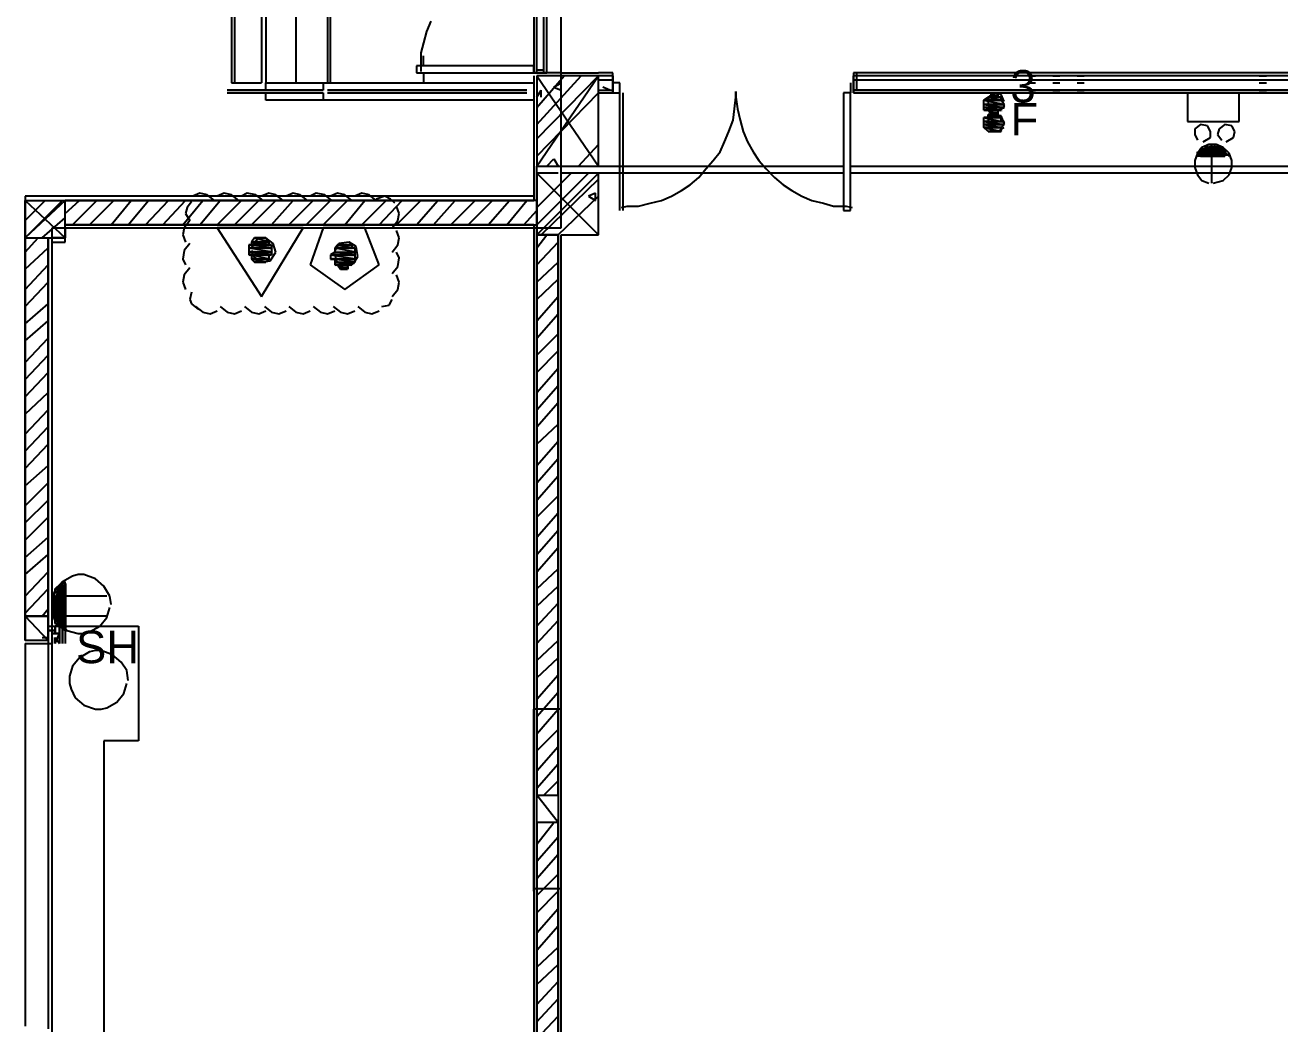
# Model space of a CAD drawing. Header units: millimetres. Extents: x 5 to 415, y 48 to 251.
# Drawn here: x 19.47 to 34.92, y 91.77 to 104.06 of the extents above; entities that cross this region are included whole.
import ezdxf

# ---------------------------------------------------------------- set-up
doc = ezdxf.new("R2010")
doc.units = ezdxf.units.MM
for name, color, linetype in [('H', 7, 'Continuous'), ('P', 7, 'Continuous'), ('T', 7, 'Continuous')]:
    doc.layers.add(name, color=color, linetype=linetype)

msp = doc.modelspace()

# ---------------------------------------------------------------- hatches: boundary and pattern name
at = {"layer": 'H', "linetype": 'Continuous'}
for points in [[(31.291, 103.135), (31.327, 103.17), (31.503, 103.17), (31.503, 103.135), (31.291, 103.135)], [(31.362, 103.17), (31.362, 103.205), (31.45, 103.205), (31.45, 103.17), (31.362, 103.17)], [(31.291, 103.082), (31.291, 103.135), (31.503, 103.135), (31.538, 103.082), (31.291, 103.082)], [(31.291, 103.046), (31.291, 103.082), (31.538, 103.082), (31.538, 103.046), (31.291, 103.046)], [(31.291, 102.993), (31.291, 103.046), (31.503, 103.046), (31.503, 102.993), (31.291, 102.993)], [(31.291, 102.87), (31.291, 102.923), (31.503, 102.923), (31.503, 102.87), (31.291, 102.87)], [(31.291, 102.835), (31.291, 102.87), (31.538, 102.87), (31.538, 102.835), (31.291, 102.835)], [(31.362, 102.958), (31.327, 102.993), (31.45, 102.993), (31.45, 102.958), (31.362, 102.958)], [(31.327, 102.923), (31.327, 102.958), (31.45, 102.958), (31.503, 102.923), (31.327, 102.923)], [(31.291, 102.782), (31.291, 102.835), (31.538, 102.835), (31.503, 102.782), (31.291, 102.782)], [(31.327, 102.747), (31.291, 102.782), (31.503, 102.782), (31.503, 102.747), (31.327, 102.747)], [(33.99, 102.447), (33.99, 102.535), (34.043, 102.57), (34.043, 102.447), (33.99, 102.447)], [(34.043, 102.447), (34.043, 102.57), (34.078, 102.57), (34.078, 102.447), (34.043, 102.447)], [(34.078, 102.447), (34.078, 102.57), (34.114, 102.57), (34.114, 102.447), (34.078, 102.447)], [(34.114, 102.447), (34.114, 102.57), (34.167, 102.57), (34.167, 102.447), (34.114, 102.447)], [(34.167, 102.447), (34.167, 102.57), (34.202, 102.535), (34.202, 102.447), (34.167, 102.447)], [(33.902, 102.447), (33.902, 102.482), (33.955, 102.535), (33.902, 102.447)], [(33.902, 102.447), (33.955, 102.535), (33.955, 102.447), (33.902, 102.447)], [(33.955, 102.447), (33.955, 102.535), (33.99, 102.535), (33.99, 102.447), (33.955, 102.447)], [(34.202, 102.447), (34.202, 102.535), (34.255, 102.535), (34.255, 102.447), (34.202, 102.447)], [(34.255, 102.447), (34.255, 102.482), (34.29, 102.447), (34.255, 102.447)], [(22.225, 101.3), (22.225, 101.353), (22.525, 101.353), (22.525, 101.3), (22.225, 101.3)], [(22.26, 101.388), (22.313, 101.424), (22.437, 101.424), (22.472, 101.388), (22.26, 101.388)], [(22.26, 101.353), (22.26, 101.388), (22.472, 101.388), (22.472, 101.353), (22.26, 101.353)], [(23.283, 101.3), (23.319, 101.353), (23.495, 101.353), (23.495, 101.3), (23.283, 101.3)], [(22.225, 101.265), (22.225, 101.3), (22.525, 101.3), (22.525, 101.265), (22.225, 101.265)], [(22.225, 101.212), (22.225, 101.265), (22.525, 101.265), (22.525, 101.212), (22.225, 101.212)], [(22.26, 101.177), (22.26, 101.212), (22.472, 101.212), (22.472, 101.177), (22.26, 101.177)], [(22.313, 101.141), (22.26, 101.177), (22.472, 101.177), (22.437, 101.141), (22.313, 101.141)], [(23.248, 101.212), (23.283, 101.265), (23.53, 101.265), (23.53, 101.212), (23.248, 101.212)], [(23.248, 101.177), (23.248, 101.212), (23.53, 101.212), (23.53, 101.177), (23.248, 101.177)], [(23.283, 101.265), (23.283, 101.3), (23.53, 101.3), (23.53, 101.265), (23.283, 101.265)], [(23.283, 101.141), (23.283, 101.177), (23.53, 101.177), (23.53, 101.141), (23.283, 101.141)], [(23.283, 101.088), (23.283, 101.141), (23.53, 101.141), (23.495, 101.088), (23.283, 101.088)], [(23.372, 101.053), (23.319, 101.088), (23.46, 101.088), (23.46, 101.053), (23.372, 101.053)], [(19.861, 97.12), (19.897, 97.155), (19.985, 97.155), (19.985, 97.12), (19.861, 97.12)], [(19.897, 97.155), (19.985, 97.19), (19.985, 97.155), (19.897, 97.155)], [(19.808, 96.979), (19.861, 97.067), (19.985, 97.067), (19.985, 96.979), (19.808, 96.979)], [(19.861, 97.067), (19.861, 97.12), (19.985, 97.12), (19.985, 97.067), (19.861, 97.067)], [(19.808, 96.943), (19.808, 96.979), (19.985, 96.979), (19.985, 96.943), (19.808, 96.943)], [(19.808, 96.855), (19.808, 96.943), (19.985, 96.943), (19.985, 96.855), (19.808, 96.855)], [(19.808, 96.82), (19.808, 96.855), (19.985, 96.855), (19.985, 96.82), (19.808, 96.82)], [(19.861, 96.732), (19.808, 96.82), (19.985, 96.82), (19.985, 96.732), (19.861, 96.732)], [(19.861, 96.696), (19.861, 96.732), (19.985, 96.732), (19.985, 96.696), (19.861, 96.696)], [(19.985, 96.608), (19.897, 96.643), (19.861, 96.696), (19.985, 96.643), (19.985, 96.608)], [(19.985, 96.643), (19.861, 96.696), (19.985, 96.696), (19.985, 96.643)]]:
    msp.add_hatch(color=256, dxfattribs=at).paths.add_polyline_path(points)

# ---------------------------------------------------------------- linework, layer by layer
at = {"layer": 'P'}
for points in [[(26.07, 101.565), (26.07, 110.578)], [(22.013, 106.468), (22.013, 103.346)], [(22.049, 106.468), (22.049, 103.346)], [(22.384, 106.468), (22.384, 103.346)], [(22.437, 106.468), (22.437, 103.346)], [(22.807, 106.468), (22.807, 103.346)], [(22.807, 106.468), (22.807, 103.346)], [(23.195, 106.468), (23.195, 103.346)], [(23.23, 103.346), (23.23, 106.468)], [(25.859, 103.47), (25.859, 106.345)], [(25.894, 103.47), (25.894, 106.345)], [(25.735, 104.316), (25.735, 103.47)], [(25.77, 103.47), (25.77, 104.316)], [(24.465, 104.105), (24.412, 103.981)], [(24.412, 103.981), (24.377, 103.84)], [(24.377, 103.84), (24.342, 103.717)], [(24.342, 103.717), (24.342, 103.558)], [(24.377, 103.558), (24.377, 103.681)], [(25.735, 103.558), (24.289, 103.558)], [(24.289, 103.558), (24.289, 103.47)], [(24.289, 103.47), (25.735, 103.47)], [(24.342, 103.558), (24.342, 103.487)], [(24.377, 103.47), (24.377, 103.346)], [(25.735, 103.47), (25.735, 103.558)], [(26.07, 103.47), (25.735, 103.47)], [(25.894, 103.47), (25.735, 103.47)], [(25.735, 103.47), (25.894, 103.47)], [(25.735, 103.47), (25.823, 103.47)], [(25.823, 103.47), (25.735, 103.47)], [(25.859, 103.505), (25.77, 103.505)], [(26.07, 103.47), (26.529, 103.47)], [(26.705, 103.47), (26.529, 103.47)], [(26.705, 103.223), (26.705, 103.47)], [(38.523, 103.47), (29.669, 103.47)], [(29.669, 103.47), (29.669, 103.223)], [(29.704, 103.47), (29.704, 103.382)], [(22.013, 103.346), (22.384, 103.346)], [(22.437, 103.258), (22.437, 103.346)], [(22.437, 103.346), (25.735, 103.346)], [(23.142, 103.346), (23.142, 103.258)], [(25.735, 103.434), (25.735, 101.9)], [(25.77, 103.434), (26.529, 102.323)], [(25.77, 102.323), (26.529, 103.434)], [(25.77, 103.046), (26.106, 103.434)], [(25.77, 102.835), (26.317, 103.434)], [(25.77, 102.658), (26.529, 103.434)], [(26.529, 103.434), (25.77, 103.434)], [(25.77, 103.434), (25.77, 102.323)], [(25.982, 103.293), (26.07, 103.346)], [(26.07, 103.258), (26.07, 103.346)], [(26.529, 102.323), (26.529, 103.434)], [(26.705, 103.434), (26.529, 103.434)], [(26.705, 103.382), (26.529, 103.382)], [(26.705, 103.434), (26.705, 103.223)], [(26.705, 103.223), (26.705, 103.434)], [(26.705, 103.434), (26.705, 103.223)], [(26.705, 103.434), (26.705, 103.223)], [(26.705, 103.434), (26.705, 103.223)], [(26.793, 103.346), (26.705, 103.346)], [(26.705, 103.346), (26.705, 103.223)], [(26.793, 103.223), (26.793, 103.346)], [(29.633, 103.346), (29.633, 103.223)], [(38.523, 103.434), (29.669, 103.434)], [(29.669, 103.434), (29.669, 103.223)], [(29.669, 103.223), (29.669, 103.434)], [(29.669, 103.434), (29.669, 103.223)], [(29.669, 103.223), (29.669, 103.434)], [(29.669, 103.223), (29.669, 103.434)], [(38.523, 103.382), (29.669, 103.382)], [(29.669, 103.223), (29.669, 103.346)], [(29.704, 103.382), (29.704, 103.258)], [(31.821, 103.434), (31.909, 103.434)], [(31.821, 103.346), (31.909, 103.346)], [(32.12, 103.434), (32.209, 103.434)], [(32.12, 103.346), (32.209, 103.346)], [(32.42, 103.434), (32.508, 103.434)], [(32.42, 103.346), (32.508, 103.346)], [(34.66, 103.434), (34.749, 103.434)], [(34.66, 103.346), (34.749, 103.346)], [(23.142, 103.258), (21.96, 103.258)], [(23.142, 103.258), (21.96, 103.258)], [(21.96, 103.223), (23.142, 103.223)], [(23.142, 103.223), (21.96, 103.223)], [(22.437, 103.135), (22.437, 103.223)], [(23.142, 103.223), (23.142, 103.135)], [(23.407, 103.258), (23.195, 103.258)], [(25.647, 103.258), (23.195, 103.258)], [(23.195, 103.223), (23.407, 103.223)], [(25.647, 103.223), (23.195, 103.223)], [(25.647, 103.258), (23.407, 103.258)], [(23.407, 103.223), (25.647, 103.223)], [(25.77, 103.17), (25.823, 103.258)], [(25.77, 102.447), (26.529, 103.223)], [(25.823, 103.17), (25.823, 103.258)], [(25.982, 103.293), (26.07, 103.258)], [(26.529, 103.258), (26.705, 103.258)], [(26.529, 103.223), (26.705, 103.223)], [(26.529, 103.223), (26.705, 103.223)], [(26.67, 103.258), (26.582, 103.293)], [(26.705, 103.223), (26.793, 103.223)], [(26.793, 101.776), (26.793, 103.223)], [(26.829, 103.223), (26.829, 101.776)], [(28.205, 103.029), (28.222, 103.17)], [(28.222, 103.17), (28.222, 103.24)], [(28.222, 103.24), (28.222, 103.17)], [(28.222, 103.17), (28.24, 103.029)], [(29.633, 103.223), (29.545, 103.223)], [(29.545, 103.223), (29.545, 101.776)], [(29.545, 103.223), (29.545, 101.776)], [(29.633, 103.223), (29.545, 103.223)], [(29.633, 101.776), (29.633, 103.223)], [(29.633, 101.776), (29.633, 103.223)], [(37.289, 103.258), (29.669, 103.258)], [(29.669, 103.223), (37.253, 103.223)], [(37.253, 103.223), (29.669, 103.223)], [(31.274, 103.135), (31.327, 103.17)], [(31.397, 103.223), (31.327, 103.17)], [(31.327, 103.17), (31.327, 103.082)], [(31.362, 103.17), (31.327, 103.17)], [(31.327, 103.17), (31.45, 103.17)], [(31.485, 103.17), (31.327, 103.17)], [(31.327, 103.17), (31.485, 103.17)], [(31.485, 103.17), (31.327, 103.17)], [(31.327, 103.17), (31.45, 103.17)], [(31.485, 103.17), (31.327, 103.17)], [(31.327, 103.17), (31.485, 103.135)], [(31.327, 103.17), (31.485, 103.135)], [(31.397, 103.223), (31.362, 103.223)], [(31.362, 103.223), (31.397, 103.223)], [(31.45, 103.223), (31.362, 103.223)], [(31.362, 103.223), (31.45, 103.17)], [(31.362, 103.223), (31.45, 103.17)], [(31.362, 103.17), (31.362, 103.223)], [(31.45, 103.17), (31.362, 103.17)], [(31.45, 103.17), (31.362, 103.17)], [(31.362, 103.17), (31.45, 103.17)], [(31.45, 103.17), (31.362, 103.17)], [(31.485, 103.205), (31.397, 103.223)], [(31.45, 103.223), (31.45, 103.223)], [(31.45, 103.223), (31.45, 103.223)], [(31.45, 103.17), (31.45, 103.223)], [(31.45, 103.17), (31.45, 103.17)], [(31.45, 103.17), (31.485, 103.17)], [(31.521, 103.117), (31.485, 103.205)], [(31.485, 103.135), (31.485, 103.17)], [(31.821, 103.258), (31.909, 103.258)], [(32.12, 103.258), (32.209, 103.258)], [(32.42, 103.258), (32.508, 103.258)], [(34.413, 103.223), (33.778, 103.223)], [(33.778, 103.223), (33.778, 102.87)], [(34.413, 102.87), (34.413, 103.223)], [(34.66, 103.258), (34.749, 103.258)], [(25.735, 103.135), (22.437, 103.135)], [(28.187, 102.888), (28.205, 103.029)], [(28.24, 103.029), (28.275, 102.888)], [(31.485, 103.135), (31.274, 103.135)], [(31.485, 103.135), (31.274, 103.135)], [(31.274, 103.135), (31.485, 103.135)], [(31.274, 103.135), (31.485, 103.135)], [(31.485, 103.135), (31.274, 103.135)], [(31.485, 103.135), (31.274, 103.135)], [(31.274, 103.135), (31.521, 103.082)], [(31.274, 103.135), (31.521, 103.082)], [(31.274, 103.082), (31.274, 103.135)], [(31.521, 103.082), (31.274, 103.082)], [(31.521, 103.082), (31.274, 103.082)], [(31.274, 103.082), (31.521, 103.082)], [(31.274, 103.082), (31.521, 103.082)], [(31.521, 103.082), (31.274, 103.082)], [(31.521, 103.082), (31.274, 103.082)], [(31.274, 103.082), (31.521, 103.046)], [(31.274, 103.082), (31.521, 103.046)], [(31.274, 103.046), (31.274, 103.082)], [(31.521, 103.046), (31.274, 103.046)], [(31.485, 103.046), (31.274, 103.046)], [(31.274, 103.046), (31.485, 103.046)], [(31.485, 103.046), (31.274, 103.046)], [(31.274, 103.046), (31.521, 103.046)], [(31.485, 103.046), (31.274, 103.046)], [(31.274, 103.046), (31.485, 103.011)], [(31.274, 103.046), (31.485, 103.011)], [(31.274, 103.011), (31.274, 103.046)], [(31.485, 103.011), (31.274, 103.011)], [(31.485, 103.011), (31.274, 103.011)], [(31.274, 103.011), (31.327, 103.011)], [(31.274, 103.011), (31.485, 103.011)], [(31.485, 103.011), (31.274, 103.011)], [(31.327, 103.082), (31.362, 103.029)], [(31.327, 103.011), (31.485, 103.011)], [(31.45, 103.011), (31.327, 103.011)], [(31.327, 103.011), (31.45, 103.011)], [(31.45, 103.011), (31.327, 103.011)], [(31.327, 103.011), (31.485, 103.011)], [(31.45, 103.011), (31.327, 103.011)], [(31.327, 103.011), (31.45, 102.958)], [(31.327, 103.011), (31.45, 102.958)], [(31.362, 102.958), (31.327, 103.011)], [(31.362, 103.029), (31.45, 103.011)], [(31.45, 103.011), (31.521, 103.046)], [(31.485, 103.011), (31.45, 103.011)], [(31.45, 102.958), (31.45, 103.011)], [(31.485, 103.135), (31.485, 103.135)], [(31.485, 103.135), (31.485, 103.135)], [(31.521, 103.082), (31.485, 103.135)], [(31.521, 103.046), (31.485, 103.046)], [(31.485, 103.011), (31.485, 103.046)], [(31.485, 103.011), (31.485, 103.011)], [(31.521, 103.082), (31.521, 103.082)], [(31.521, 103.082), (31.521, 103.082)], [(31.521, 103.046), (31.521, 103.082)], [(28.134, 102.747), (28.187, 102.888)], [(28.275, 102.888), (28.31, 102.747)], [(31.327, 102.923), (31.274, 102.923)], [(31.274, 102.923), (31.485, 102.923)], [(31.485, 102.923), (31.274, 102.923)], [(31.274, 102.923), (31.485, 102.87)], [(31.274, 102.923), (31.485, 102.87)], [(31.274, 102.87), (31.274, 102.923)], [(31.485, 102.87), (31.274, 102.87)], [(31.521, 102.87), (31.274, 102.87)], [(31.274, 102.87), (31.521, 102.87)], [(31.521, 102.87), (31.274, 102.87)], [(31.274, 102.87), (31.485, 102.87)], [(31.521, 102.87), (31.274, 102.87)], [(31.274, 102.87), (31.521, 102.835)], [(31.274, 102.87), (31.521, 102.835)], [(31.274, 102.835), (31.274, 102.87)], [(31.397, 102.958), (31.327, 102.923)], [(31.45, 102.958), (31.327, 102.958)], [(31.327, 102.958), (31.362, 102.958)], [(31.45, 102.958), (31.327, 102.958)], [(31.327, 102.958), (31.485, 102.923)], [(31.327, 102.958), (31.485, 102.923)], [(31.327, 102.923), (31.327, 102.958)], [(31.327, 102.923), (31.327, 102.835)], [(31.485, 102.923), (31.327, 102.923)], [(31.485, 102.923), (31.327, 102.923)], [(31.327, 102.923), (31.485, 102.923)], [(31.485, 102.923), (31.327, 102.923)], [(31.45, 102.958), (31.362, 102.958)], [(31.45, 102.958), (31.362, 102.958)], [(31.362, 102.958), (31.45, 102.958)], [(31.362, 102.958), (31.45, 102.958)], [(31.45, 102.958), (31.362, 102.958)], [(31.397, 102.958), (31.362, 102.958)], [(31.362, 102.958), (31.397, 102.958)], [(31.397, 102.958), (31.362, 102.958)], [(31.362, 102.958), (31.397, 102.958)], [(31.45, 102.958), (31.362, 102.958)], [(31.362, 102.958), (31.45, 102.958)], [(31.362, 102.958), (31.45, 102.958)], [(31.45, 102.958), (31.362, 102.958)], [(31.45, 102.958), (31.362, 102.958)], [(31.362, 102.958), (31.45, 102.958)], [(31.362, 102.958), (31.45, 102.958)], [(31.397, 102.958), (31.45, 102.958)], [(31.45, 102.958), (31.397, 102.958)], [(31.485, 102.941), (31.397, 102.958)], [(31.45, 102.958), (31.45, 102.958)], [(31.45, 102.958), (31.45, 102.958)], [(31.45, 102.958), (31.45, 102.958)], [(31.45, 102.958), (31.45, 102.958)], [(31.45, 102.958), (31.45, 102.958)], [(31.45, 102.958), (31.45, 102.958)], [(31.45, 102.958), (31.45, 102.958)], [(31.485, 102.923), (31.45, 102.958)], [(31.521, 102.852), (31.485, 102.941)], [(31.485, 102.923), (31.485, 102.923)], [(31.485, 102.87), (31.485, 102.923)], [(31.485, 102.87), (31.521, 102.87)], [(31.521, 102.835), (31.521, 102.87)], [(33.778, 102.87), (34.413, 102.87)], [(28.081, 102.623), (28.134, 102.747)], [(28.31, 102.747), (28.363, 102.623)], [(31.521, 102.835), (31.274, 102.835)], [(31.521, 102.835), (31.274, 102.835)], [(31.274, 102.835), (31.521, 102.835)], [(31.274, 102.835), (31.521, 102.835)], [(31.521, 102.835), (31.274, 102.835)], [(31.521, 102.835), (31.274, 102.835)], [(31.274, 102.835), (31.485, 102.799)], [(31.274, 102.835), (31.485, 102.799)], [(31.274, 102.799), (31.274, 102.835)], [(31.485, 102.799), (31.274, 102.799)], [(31.485, 102.799), (31.274, 102.799)], [(31.274, 102.799), (31.485, 102.799)], [(31.274, 102.799), (31.485, 102.799)], [(31.485, 102.799), (31.274, 102.799)], [(31.485, 102.799), (31.274, 102.799)], [(31.274, 102.799), (31.485, 102.747)], [(31.274, 102.799), (31.485, 102.747)], [(31.327, 102.747), (31.274, 102.799)], [(31.327, 102.835), (31.362, 102.764)], [(31.485, 102.747), (31.327, 102.747)], [(31.45, 102.747), (31.327, 102.747)], [(31.327, 102.747), (31.45, 102.747)], [(31.45, 102.747), (31.327, 102.747)], [(31.327, 102.747), (31.485, 102.747)], [(31.45, 102.747), (31.327, 102.747)], [(31.327, 102.747), (31.45, 102.747)], [(31.327, 102.747), (31.45, 102.747)], [(31.362, 102.747), (31.327, 102.747)], [(31.362, 102.764), (31.45, 102.747)], [(31.45, 102.747), (31.362, 102.747)], [(31.45, 102.747), (31.362, 102.747)], [(31.362, 102.747), (31.45, 102.747)], [(31.362, 102.747), (31.45, 102.747)], [(31.45, 102.747), (31.362, 102.747)], [(31.397, 102.747), (31.362, 102.747)], [(31.362, 102.747), (31.397, 102.747)], [(31.397, 102.747), (31.45, 102.747)], [(31.45, 102.747), (31.397, 102.747)], [(31.45, 102.747), (31.521, 102.799)], [(31.485, 102.747), (31.45, 102.747)], [(31.45, 102.747), (31.45, 102.747)], [(31.45, 102.747), (31.45, 102.747)], [(31.45, 102.747), (31.45, 102.747)], [(31.485, 102.799), (31.521, 102.835)], [(31.485, 102.799), (31.485, 102.799)], [(31.485, 102.799), (31.485, 102.799)], [(31.485, 102.747), (31.485, 102.799)], [(31.521, 102.835), (31.521, 102.835)], [(31.521, 102.835), (31.521, 102.835)], [(33.937, 102.835), (33.867, 102.782)], [(33.867, 102.782), (33.867, 102.711)], [(33.867, 102.711), (33.902, 102.641)], [(34.025, 102.817), (33.937, 102.835)], [(34.061, 102.747), (34.025, 102.817)], [(34.061, 102.676), (34.061, 102.747)], [(34.167, 102.782), (34.149, 102.711)], [(34.149, 102.711), (34.202, 102.641)], [(34.237, 102.835), (34.167, 102.782)], [(34.325, 102.817), (34.237, 102.835)], [(34.361, 102.747), (34.325, 102.817)], [(34.343, 102.676), (34.361, 102.747)], [(26.282, 102.323), (26.529, 102.588)], [(28.028, 102.5), (28.081, 102.623)], [(28.363, 102.623), (28.434, 102.5)], [(33.955, 102.553), (33.902, 102.482)], [(33.955, 102.553), (33.902, 102.482)], [(34.043, 102.588), (33.955, 102.553)], [(34.043, 102.588), (33.955, 102.553)], [(33.973, 102.623), (34.061, 102.676)], [(34.025, 102.588), (33.99, 102.447)], [(34.025, 102.588), (33.99, 102.447)], [(33.99, 102.535), (34.025, 102.588)], [(34.078, 102.588), (34.025, 102.447)], [(34.078, 102.588), (34.025, 102.447)], [(34.025, 102.447), (34.025, 102.588)], [(34.025, 102.588), (34.078, 102.588)], [(34.025, 102.447), (34.025, 102.588)], [(34.131, 102.588), (34.043, 102.588)], [(34.131, 102.588), (34.043, 102.588)], [(34.078, 102.112), (34.078, 102.588)], [(34.114, 102.588), (34.078, 102.447)], [(34.114, 102.588), (34.078, 102.447)], [(34.078, 102.447), (34.078, 102.588)], [(34.078, 102.588), (34.114, 102.588)], [(34.078, 102.447), (34.078, 102.588)], [(34.149, 102.588), (34.114, 102.447)], [(34.149, 102.588), (34.114, 102.447)], [(34.114, 102.447), (34.114, 102.588)], [(34.114, 102.588), (34.149, 102.588)], [(34.114, 102.447), (34.114, 102.588)], [(34.219, 102.553), (34.131, 102.588)], [(34.219, 102.553), (34.131, 102.588)], [(34.149, 102.447), (34.149, 102.588)], [(34.149, 102.588), (34.202, 102.535)], [(34.149, 102.447), (34.149, 102.588)], [(34.29, 102.482), (34.219, 102.553)], [(34.29, 102.482), (34.219, 102.553)], [(34.255, 102.623), (34.343, 102.676)], [(25.894, 102.323), (25.982, 102.411)], [(25.982, 102.411), (26.035, 102.323)], [(27.852, 102.288), (27.94, 102.394)], [(27.94, 102.394), (28.028, 102.5)], [(28.434, 102.5), (28.504, 102.394)], [(28.504, 102.394), (28.593, 102.288)], [(33.902, 102.482), (33.867, 102.394)], [(33.902, 102.482), (33.867, 102.394)], [(33.867, 102.394), (33.867, 102.306)], [(33.867, 102.394), (33.867, 102.306)], [(33.902, 102.447), (33.937, 102.535)], [(33.937, 102.535), (33.902, 102.447)], [(33.902, 102.447), (33.937, 102.535)], [(33.902, 102.447), (33.902, 102.5)], [(33.902, 102.5), (33.902, 102.447)], [(33.937, 102.447), (33.902, 102.447)], [(33.99, 102.535), (33.937, 102.447)], [(33.99, 102.535), (33.937, 102.447)], [(33.937, 102.447), (33.937, 102.535)], [(33.937, 102.535), (33.99, 102.535)], [(33.937, 102.535), (33.937, 102.447)], [(33.937, 102.447), (33.99, 102.447)], [(33.99, 102.447), (33.99, 102.535)], [(33.99, 102.447), (33.99, 102.535)], [(33.99, 102.447), (34.025, 102.447)], [(34.025, 102.447), (34.078, 102.447)], [(34.078, 102.447), (34.114, 102.447)], [(34.114, 102.447), (34.149, 102.447)], [(34.202, 102.535), (34.149, 102.447)], [(34.202, 102.535), (34.149, 102.447)], [(34.149, 102.447), (34.202, 102.447)], [(34.237, 102.535), (34.202, 102.447)], [(34.237, 102.535), (34.202, 102.447)], [(34.202, 102.447), (34.202, 102.535)], [(34.202, 102.535), (34.237, 102.535)], [(34.202, 102.447), (34.202, 102.535)], [(34.202, 102.447), (34.237, 102.447)], [(34.237, 102.447), (34.237, 102.535)], [(34.237, 102.535), (34.237, 102.447)], [(34.237, 102.447), (34.237, 102.535)], [(34.29, 102.447), (34.237, 102.5)], [(34.237, 102.5), (34.29, 102.447)], [(34.237, 102.5), (34.237, 102.447)], [(34.237, 102.447), (34.237, 102.5)], [(34.325, 102.394), (34.29, 102.482)], [(34.325, 102.394), (34.29, 102.482)], [(34.325, 102.306), (34.325, 102.394)], [(34.325, 102.306), (34.325, 102.394)], [(25.77, 101.9), (25.77, 102.323)], [(25.77, 102.323), (26.529, 102.323)], [(25.77, 102.235), (26.529, 101.477)], [(26.529, 102.235), (25.77, 101.477)], [(25.77, 101.812), (26.194, 102.235)], [(25.77, 101.6), (26.405, 102.235)], [(26.035, 102.235), (25.77, 102.235)], [(25.77, 102.235), (25.77, 101.477)], [(26.529, 102.235), (26.07, 102.235)], [(26.529, 102.323), (29.545, 102.323)], [(26.529, 101.477), (26.529, 102.235)], [(29.545, 102.235), (26.529, 102.235)], [(27.764, 102.182), (27.852, 102.288)], [(28.593, 102.288), (28.698, 102.182)], [(29.633, 102.323), (38.523, 102.323)], [(38.523, 102.235), (29.633, 102.235)], [(33.867, 102.306), (33.902, 102.217)], [(33.867, 102.306), (33.902, 102.217)], [(34.29, 102.217), (34.325, 102.306)], [(34.29, 102.217), (34.325, 102.306)], [(25.823, 101.477), (26.529, 102.164)], [(27.552, 102.023), (27.658, 102.094)], [(27.658, 102.094), (27.764, 102.182)], [(28.698, 102.182), (28.804, 102.094)], [(28.804, 102.094), (28.91, 102.023)], [(33.902, 102.217), (33.955, 102.147)], [(33.902, 102.217), (33.955, 102.147)], [(33.955, 102.147), (34.043, 102.112)], [(33.955, 102.147), (34.043, 102.112)], [(34.096, 102.112), (34.219, 102.147)], [(34.096, 102.112), (34.219, 102.147)], [(34.219, 102.147), (34.29, 102.217)], [(34.219, 102.147), (34.29, 102.217)], [(19.473, 101.953), (19.473, 96.485)], [(25.735, 101.953), (19.473, 101.953)], [(21.625, 101.988), (21.537, 101.953)], [(21.713, 101.97), (21.625, 101.988)], [(21.802, 101.9), (21.713, 101.97)], [(21.925, 101.988), (21.837, 101.953)], [(22.013, 101.97), (21.925, 101.988)], [(22.102, 101.9), (22.013, 101.97)], [(22.207, 101.988), (22.137, 101.953)], [(22.313, 101.97), (22.207, 101.988)], [(22.401, 101.9), (22.313, 101.97)], [(22.472, 101.988), (22.384, 101.953)], [(22.56, 101.97), (22.472, 101.988)], [(22.648, 101.9), (22.56, 101.97)], [(22.772, 101.988), (22.684, 101.953)], [(22.86, 101.97), (22.772, 101.988)], [(22.948, 101.9), (22.86, 101.97)], [(23.054, 101.988), (22.983, 101.953)], [(23.16, 101.97), (23.054, 101.988)], [(23.248, 101.9), (23.16, 101.97)], [(23.319, 101.988), (23.23, 101.953)], [(23.407, 101.97), (23.319, 101.988)], [(23.495, 101.9), (23.407, 101.97)], [(23.618, 101.988), (23.53, 101.953)], [(23.707, 101.97), (23.618, 101.988)], [(23.795, 101.9), (23.707, 101.97)], [(23.901, 101.953), (23.795, 101.918)], [(23.971, 101.918), (23.901, 101.953)], [(26.035, 101.477), (26.529, 101.953)], [(26.494, 101.988), (26.405, 101.953)], [(26.405, 101.953), (26.494, 101.9)], [(26.494, 101.9), (26.494, 101.988)], [(27.305, 101.9), (27.428, 101.953)], [(27.428, 101.953), (27.552, 102.023)], [(28.91, 102.023), (29.034, 101.953)], [(29.034, 101.953), (29.157, 101.9)], [(19.473, 101.653), (19.72, 101.9)], [(19.473, 101.441), (19.932, 101.9)], [(19.473, 101.9), (19.967, 101.9)], [(19.473, 101.441), (19.473, 101.9)], [(19.967, 101.9), (19.473, 101.441)], [(19.473, 101.9), (19.967, 101.441)], [(19.967, 101.9), (25.735, 101.9)], [(19.967, 101.741), (20.144, 101.9)], [(25.77, 101.9), (19.967, 101.9)], [(19.967, 101.565), (19.967, 101.9)], [(20.055, 101.6), (20.355, 101.9)], [(20.267, 101.6), (20.567, 101.9)], [(20.532, 101.6), (20.779, 101.9)], [(20.743, 101.6), (20.99, 101.9)], [(20.955, 101.6), (21.237, 101.9)], [(21.167, 101.6), (21.449, 101.9)], [(21.414, 101.6), (21.661, 101.9)], [(21.467, 101.812), (21.449, 101.741)], [(21.519, 101.882), (21.467, 101.812)], [(21.625, 101.6), (21.872, 101.9)], [(21.837, 101.6), (22.137, 101.9)], [(22.049, 101.6), (22.348, 101.9)], [(22.26, 101.6), (22.56, 101.9)], [(22.507, 101.6), (22.772, 101.9)], [(22.719, 101.6), (23.019, 101.9)], [(22.931, 101.6), (23.23, 101.9)], [(23.142, 101.6), (23.442, 101.9)], [(23.407, 101.6), (23.654, 101.9)], [(23.618, 101.6), (23.918, 101.9)], [(23.83, 101.6), (24.112, 101.9)], [(24.024, 101.865), (23.971, 101.918)], [(24.042, 101.6), (24.342, 101.9)], [(24.077, 101.741), (24.042, 101.829)], [(24.289, 101.6), (24.553, 101.9)], [(24.5, 101.6), (24.765, 101.9)], [(24.712, 101.6), (25.012, 101.9)], [(24.924, 101.6), (25.224, 101.9)], [(25.171, 101.6), (25.435, 101.9)], [(25.4, 101.6), (25.647, 101.9)], [(25.612, 101.6), (25.77, 101.776)], [(25.77, 101.6), (25.77, 101.9)], [(26.811, 101.812), (26.882, 101.829)], [(26.882, 101.829), (27.023, 101.829)], [(27.023, 101.829), (27.164, 101.865)], [(27.164, 101.865), (27.305, 101.9)], [(29.157, 101.9), (29.298, 101.865)], [(29.298, 101.865), (29.422, 101.829)], [(29.422, 101.829), (29.58, 101.829)], [(29.545, 101.776), (29.633, 101.776)], [(29.545, 101.776), (29.633, 101.776)], [(29.58, 101.829), (29.651, 101.812)], [(19.685, 101.441), (19.967, 101.688)], [(21.502, 101.653), (21.431, 101.565)], [(21.449, 101.741), (21.502, 101.653)], [(23.989, 101.565), (24.059, 101.653)], [(24.059, 101.653), (24.077, 101.741)], [(19.808, 62.318), (19.808, 101.565)], [(19.808, 101.565), (26.07, 101.565)], [(25.735, 101.6), (19.967, 101.6)], [(19.967, 101.6), (25.77, 101.6)], [(19.967, 101.565), (25.735, 101.565)], [(19.967, 101.388), (19.967, 101.565)], [(19.967, 101.565), (19.967, 101.441)], [(19.967, 101.441), (19.967, 101.565)], [(21.431, 101.565), (21.414, 101.477)], [(21.414, 101.477), (21.449, 101.388)], [(22.895, 101.565), (21.837, 101.565)], [(21.837, 101.565), (22.384, 100.718)], [(22.384, 100.718), (22.895, 101.565)], [(23.142, 101.565), (22.983, 101.106)], [(23.654, 101.565), (23.142, 101.565)], [(23.83, 101.106), (23.654, 101.565)], [(24.077, 101.441), (24.042, 101.529)], [(25.735, 101.6), (25.735, 87.471)], [(25.77, 87.471), (25.77, 101.6)], [(25.77, 101.477), (26.035, 101.477)], [(25.77, 101.318), (25.894, 101.477)], [(26.035, 101.477), (25.77, 101.477)], [(25.77, 101.477), (25.77, 94.58)], [(26.035, 101.477), (26.035, 87.471)], [(26.035, 94.58), (26.035, 101.477)], [(26.07, 101.477), (26.529, 101.477)], [(26.07, 87.471), (26.07, 101.477)], [(19.473, 96.485), (19.473, 101.441)], [(19.473, 101.265), (19.632, 101.441)], [(19.473, 101.441), (19.473, 96.785)], [(19.473, 101.441), (19.808, 101.441)], [(19.473, 101.053), (19.756, 101.318)], [(19.756, 101.441), (19.756, 96.485)], [(19.756, 96.785), (19.756, 101.441)], [(19.967, 101.441), (19.808, 101.441)], [(19.808, 101.441), (19.967, 101.441)], [(19.808, 96.485), (19.808, 101.388)], [(19.808, 101.388), (19.967, 101.388)], [(21.502, 101.371), (21.431, 101.283)], [(22.507, 101.318), (22.225, 101.353)], [(22.225, 101.353), (22.225, 101.318)], [(22.507, 101.318), (22.225, 101.353)], [(22.225, 101.353), (22.507, 101.353)], [(22.225, 101.353), (22.507, 101.353)], [(22.26, 101.353), (22.225, 101.353)], [(22.507, 101.265), (22.225, 101.318)], [(22.225, 101.318), (22.225, 101.265)], [(22.507, 101.265), (22.225, 101.318)], [(22.225, 101.318), (22.507, 101.318)], [(22.225, 101.318), (22.507, 101.318)], [(22.296, 101.441), (22.26, 101.388)], [(22.331, 101.424), (22.26, 101.318)], [(22.472, 101.353), (22.26, 101.388)], [(22.26, 101.388), (22.26, 101.353)], [(22.472, 101.353), (22.26, 101.388)], [(22.26, 101.388), (22.472, 101.388)], [(22.26, 101.388), (22.472, 101.388)], [(22.472, 101.388), (22.26, 101.388)], [(22.26, 101.388), (22.26, 101.388)], [(22.472, 101.388), (22.26, 101.388)], [(22.26, 101.388), (22.26, 101.388)], [(22.26, 101.388), (22.472, 101.388)], [(22.26, 101.388), (22.472, 101.388)], [(22.507, 101.353), (22.26, 101.353)], [(22.507, 101.353), (22.26, 101.353)], [(22.26, 101.353), (22.472, 101.353)], [(22.26, 101.353), (22.472, 101.353)], [(22.472, 101.388), (22.296, 101.441)], [(22.472, 101.388), (22.296, 101.441)], [(22.296, 101.441), (22.437, 101.441)], [(22.296, 101.441), (22.437, 101.441)], [(22.348, 101.441), (22.296, 101.441)], [(22.437, 101.441), (22.331, 101.424)], [(22.437, 101.441), (22.348, 101.441)], [(22.437, 101.441), (22.348, 101.441)], [(22.348, 101.441), (22.384, 101.441)], [(22.348, 101.441), (22.348, 101.441)], [(22.348, 101.441), (22.348, 101.441)], [(22.384, 101.441), (22.348, 101.441)], [(22.348, 101.441), (22.384, 101.441)], [(22.384, 101.441), (22.437, 101.441)], [(22.525, 101.371), (22.437, 101.441)], [(22.437, 101.441), (22.472, 101.388)], [(22.472, 101.388), (22.472, 101.353)], [(22.472, 101.353), (22.507, 101.353)], [(22.507, 101.353), (22.507, 101.318)], [(22.507, 101.318), (22.507, 101.265)], [(22.56, 101.265), (22.525, 101.371)], [(23.336, 101.371), (23.283, 101.283)], [(23.319, 101.353), (23.283, 101.318)], [(23.53, 101.265), (23.283, 101.318)], [(23.283, 101.318), (23.283, 101.265)], [(23.53, 101.265), (23.283, 101.318)], [(23.283, 101.318), (23.53, 101.318)], [(23.283, 101.318), (23.53, 101.318)], [(23.495, 101.318), (23.283, 101.318)], [(23.53, 101.318), (23.283, 101.318)], [(23.283, 101.318), (23.283, 101.318)], [(23.283, 101.318), (23.53, 101.318)], [(23.283, 101.318), (23.495, 101.318)], [(23.495, 101.318), (23.319, 101.353)], [(23.495, 101.318), (23.319, 101.353)], [(23.319, 101.353), (23.495, 101.353)], [(23.319, 101.353), (23.495, 101.353)], [(23.442, 101.353), (23.319, 101.353)], [(23.495, 101.353), (23.319, 101.353)], [(23.319, 101.353), (23.319, 101.353)], [(23.319, 101.353), (23.495, 101.353)], [(23.442, 101.353), (23.319, 101.353)], [(23.319, 101.353), (23.354, 101.353)], [(23.46, 101.388), (23.336, 101.371)], [(23.354, 101.353), (23.442, 101.353)], [(23.442, 101.353), (23.354, 101.353)], [(23.354, 101.353), (23.442, 101.353)], [(23.407, 101.353), (23.354, 101.353)], [(23.354, 101.353), (23.407, 101.353)], [(23.407, 101.353), (23.442, 101.353)], [(23.442, 101.353), (23.407, 101.353)], [(23.495, 101.353), (23.442, 101.353)], [(23.548, 101.335), (23.46, 101.388)], [(23.495, 101.353), (23.495, 101.318)], [(23.53, 101.318), (23.495, 101.318)], [(23.53, 101.318), (23.53, 101.265)], [(23.566, 101.212), (23.548, 101.335)], [(23.989, 101.265), (24.059, 101.353)], [(24.059, 101.353), (24.077, 101.441)], [(25.77, 101.106), (26.035, 101.388)], [(21.431, 101.283), (21.414, 101.177)], [(21.414, 101.177), (21.449, 101.106)], [(22.507, 101.23), (22.225, 101.265)], [(22.225, 101.265), (22.225, 101.23)], [(22.507, 101.23), (22.225, 101.265)], [(22.225, 101.265), (22.507, 101.265)], [(22.225, 101.265), (22.507, 101.265)], [(22.507, 101.265), (22.225, 101.265)], [(22.225, 101.265), (22.225, 101.265)], [(22.507, 101.265), (22.225, 101.265)], [(22.225, 101.265), (22.225, 101.265)], [(22.225, 101.265), (22.507, 101.265)], [(22.225, 101.265), (22.507, 101.265)], [(22.472, 101.23), (22.225, 101.23)], [(22.225, 101.23), (22.26, 101.23)], [(22.472, 101.23), (22.225, 101.23)], [(22.225, 101.23), (22.507, 101.23)], [(22.225, 101.23), (22.507, 101.23)], [(22.26, 101.283), (22.278, 101.212)], [(22.472, 101.177), (22.26, 101.23)], [(22.26, 101.23), (22.26, 101.177)], [(22.472, 101.177), (22.26, 101.23)], [(22.26, 101.23), (22.472, 101.23)], [(22.26, 101.23), (22.472, 101.23)], [(22.437, 101.141), (22.26, 101.177)], [(22.26, 101.177), (22.296, 101.141)], [(22.437, 101.141), (22.26, 101.177)], [(22.26, 101.177), (22.472, 101.177)], [(22.26, 101.177), (22.472, 101.177)], [(22.472, 101.177), (22.26, 101.177)], [(22.26, 101.177), (22.26, 101.177)], [(22.472, 101.177), (22.26, 101.177)], [(22.26, 101.177), (22.26, 101.177)], [(22.26, 101.177), (22.472, 101.177)], [(22.26, 101.177), (22.472, 101.177)], [(22.278, 101.212), (22.384, 101.141)], [(22.384, 101.141), (22.49, 101.159)], [(22.472, 101.177), (22.437, 101.141)], [(22.472, 101.23), (22.472, 101.177)], [(22.507, 101.23), (22.472, 101.23)], [(22.49, 101.159), (22.56, 101.265)], [(22.507, 101.265), (22.507, 101.23)], [(23.283, 101.265), (23.23, 101.23)], [(23.53, 101.177), (23.23, 101.23)], [(23.23, 101.23), (23.23, 101.177)], [(23.53, 101.177), (23.23, 101.23)], [(23.23, 101.23), (23.53, 101.23)], [(23.23, 101.23), (23.53, 101.23)], [(23.53, 101.23), (23.23, 101.23)], [(23.23, 101.23), (23.23, 101.23)], [(23.53, 101.23), (23.23, 101.23)], [(23.23, 101.23), (23.23, 101.23)], [(23.23, 101.23), (23.53, 101.23)], [(23.23, 101.23), (23.53, 101.23)], [(23.23, 101.177), (23.53, 101.177)], [(23.53, 101.177), (23.23, 101.177)], [(23.23, 101.177), (23.53, 101.177)], [(23.283, 101.177), (23.23, 101.177)], [(23.23, 101.177), (23.53, 101.177)], [(23.53, 101.23), (23.283, 101.265)], [(23.53, 101.23), (23.283, 101.265)], [(23.283, 101.265), (23.53, 101.265)], [(23.283, 101.265), (23.53, 101.265)], [(23.283, 101.247), (23.301, 101.159)], [(23.53, 101.141), (23.283, 101.177)], [(23.283, 101.177), (23.283, 101.141)], [(23.53, 101.141), (23.283, 101.177)], [(23.283, 101.177), (23.53, 101.177)], [(23.53, 101.177), (23.283, 101.177)], [(23.301, 101.159), (23.389, 101.106)], [(23.513, 101.124), (23.566, 101.212)], [(23.53, 101.265), (23.53, 101.23)], [(23.53, 101.23), (23.53, 101.177)], [(23.53, 101.177), (23.53, 101.141)], [(24.077, 101.194), (24.042, 101.265)], [(24.059, 101.088), (24.077, 101.194)], [(19.473, 100.806), (19.756, 101.106)], [(21.502, 101.071), (21.431, 100.983)], [(22.348, 101.141), (22.296, 101.141)], [(22.296, 101.141), (22.348, 101.141)], [(22.384, 101.141), (22.296, 101.141)], [(22.296, 101.141), (22.437, 101.141)], [(22.296, 101.141), (22.437, 101.141)], [(22.384, 101.141), (22.348, 101.141)], [(22.348, 101.141), (22.384, 101.141)], [(22.348, 101.141), (22.384, 101.141)], [(22.384, 101.141), (22.348, 101.141)], [(22.437, 101.141), (22.384, 101.141)], [(22.983, 101.106), (23.407, 100.806)], [(23.495, 101.106), (23.283, 101.141)], [(23.283, 101.141), (23.283, 101.106)], [(23.495, 101.106), (23.283, 101.141)], [(23.283, 101.141), (23.53, 101.141)], [(23.283, 101.141), (23.53, 101.141)], [(23.283, 101.106), (23.495, 101.106)], [(23.495, 101.106), (23.283, 101.106)], [(23.283, 101.106), (23.495, 101.106)], [(23.319, 101.106), (23.283, 101.106)], [(23.283, 101.106), (23.495, 101.106)], [(23.442, 101.053), (23.319, 101.106)], [(23.319, 101.106), (23.354, 101.053)], [(23.442, 101.053), (23.319, 101.106)], [(23.319, 101.106), (23.442, 101.106)], [(23.319, 101.106), (23.442, 101.106)], [(23.495, 101.106), (23.319, 101.106)], [(23.442, 101.106), (23.319, 101.106)], [(23.319, 101.106), (23.319, 101.106)], [(23.319, 101.106), (23.442, 101.106)], [(23.495, 101.106), (23.319, 101.106)], [(23.354, 101.053), (23.354, 101.053)], [(23.354, 101.053), (23.354, 101.053)], [(23.354, 101.053), (23.442, 101.053)], [(23.389, 101.106), (23.513, 101.124)], [(23.407, 100.806), (23.83, 101.106)], [(23.407, 101.053), (23.442, 101.053)], [(23.442, 101.053), (23.407, 101.053)], [(23.442, 101.106), (23.442, 101.053)], [(23.442, 101.106), (23.495, 101.106)], [(23.53, 101.141), (23.495, 101.106)], [(23.989, 101), (24.059, 101.088)], [(25.77, 100.894), (26.035, 101.141)], [(19.473, 100.595), (19.756, 100.894)], [(21.431, 100.983), (21.414, 100.894)], [(21.414, 100.894), (21.449, 100.806)], [(24.077, 100.894), (24.042, 100.983)], [(24.059, 100.806), (24.077, 100.894)], [(25.77, 100.683), (26.035, 100.93)], [(21.519, 100.771), (21.502, 100.683)], [(23.989, 100.718), (24.059, 100.806)], [(25.77, 100.418), (26.035, 100.718)], [(19.473, 100.383), (19.756, 100.63)], [(21.502, 100.683), (21.519, 100.63)], [(21.519, 100.63), (21.608, 100.559)], [(21.572, 100.595), (21.661, 100.524)], [(21.749, 100.506), (21.837, 100.542)], [(21.872, 100.595), (21.96, 100.524)], [(22.049, 100.506), (22.137, 100.542)], [(22.172, 100.595), (22.26, 100.524)], [(22.348, 100.506), (22.437, 100.542)], [(22.419, 100.595), (22.507, 100.524)], [(22.595, 100.506), (22.684, 100.542)], [(22.719, 100.595), (22.807, 100.524)], [(22.895, 100.506), (22.983, 100.542)], [(23.019, 100.595), (23.107, 100.524)], [(23.195, 100.506), (23.283, 100.542)], [(23.266, 100.595), (23.354, 100.524)], [(23.442, 100.506), (23.53, 100.542)], [(23.566, 100.595), (23.654, 100.524)], [(23.742, 100.506), (23.83, 100.542)], [(23.865, 100.595), (23.954, 100.612)], [(23.954, 100.612), (23.989, 100.683)], [(19.473, 100.171), (19.756, 100.418)], [(21.661, 100.524), (21.749, 100.506)], [(21.96, 100.524), (22.049, 100.506)], [(22.26, 100.524), (22.348, 100.506)], [(22.507, 100.524), (22.595, 100.506)], [(22.807, 100.524), (22.895, 100.506)], [(23.107, 100.524), (23.195, 100.506)], [(23.354, 100.524), (23.442, 100.506)], [(23.654, 100.524), (23.742, 100.506)], [(25.77, 100.207), (26.035, 100.506)], [(25.77, 99.995), (26.035, 100.259)], [(19.473, 99.907), (19.756, 100.207)], [(19.473, 99.695), (19.756, 99.995)], [(25.77, 99.783), (26.035, 100.048)], [(19.473, 99.483), (19.756, 99.783)], [(25.77, 99.536), (26.035, 99.836)], [(25.77, 99.325), (26.035, 99.624)], [(19.473, 99.272), (19.756, 99.536)], [(19.473, 99.025), (19.756, 99.325)], [(25.77, 99.113), (26.035, 99.413)], [(25.77, 98.901), (26.035, 99.148)], [(19.473, 98.813), (19.756, 99.113)], [(19.473, 98.601), (19.756, 98.901)], [(25.77, 98.637), (26.035, 98.937)], [(25.77, 98.425), (26.035, 98.725)], [(19.473, 98.39), (19.756, 98.637)], [(19.473, 98.143), (19.756, 98.425)], [(25.77, 98.213), (26.035, 98.513)], [(25.77, 98.002), (26.035, 98.266)], [(19.473, 97.931), (19.756, 98.213)], [(19.473, 97.719), (19.756, 98.002)], [(25.77, 97.755), (26.035, 98.055)], [(19.473, 97.508), (19.756, 97.755)], [(25.77, 97.543), (26.035, 97.843)], [(25.77, 97.331), (26.035, 97.631)], [(19.473, 97.296), (19.756, 97.543)], [(19.473, 97.032), (19.756, 97.331)], [(20.126, 97.296), (20.055, 97.278)], [(20.126, 97.296), (20.055, 97.278)], [(20.197, 97.296), (20.126, 97.296)], [(20.197, 97.296), (20.126, 97.296)], [(20.338, 97.243), (20.197, 97.296)], [(20.338, 97.243), (20.197, 97.296)], [(25.77, 97.12), (26.035, 97.367)], [(19.861, 97.137), (19.826, 97.067)], [(19.932, 97.208), (19.844, 97.102)], [(19.932, 97.208), (19.844, 97.102)], [(19.844, 97.12), (19.897, 97.155)], [(19.967, 97.226), (19.861, 97.137)], [(19.967, 97.208), (19.897, 97.155)], [(19.897, 97.155), (19.967, 97.208)], [(19.967, 97.155), (19.897, 97.155)], [(19.897, 97.155), (19.967, 97.12)], [(19.897, 97.155), (19.967, 97.12)], [(20.055, 97.278), (19.932, 97.208)], [(20.055, 97.278), (19.932, 97.208)], [(19.967, 96.608), (19.967, 97.208)], [(19.967, 97.12), (19.967, 97.155)], [(20.443, 97.155), (20.338, 97.243)], [(20.443, 97.155), (20.338, 97.243)], [(20.514, 97.032), (20.443, 97.155)], [(20.514, 97.032), (20.443, 97.155)], [(25.77, 96.908), (26.035, 97.155)], [(19.473, 96.82), (19.756, 97.12)], [(19.844, 97.102), (19.808, 96.961)], [(19.844, 97.102), (19.808, 96.961)], [(19.808, 96.996), (19.844, 97.084)], [(19.826, 97.067), (19.808, 96.979)], [(19.967, 96.996), (19.808, 96.996)], [(19.967, 96.996), (19.808, 96.996)], [(19.808, 96.996), (19.967, 96.943)], [(19.808, 96.996), (19.967, 96.943)], [(19.808, 96.943), (19.808, 96.996)], [(19.967, 97.12), (19.844, 97.12)], [(19.967, 97.12), (19.844, 97.12)], [(19.844, 97.12), (19.967, 97.084)], [(19.844, 97.12), (19.967, 97.084)], [(19.844, 97.084), (19.844, 97.12)], [(19.967, 97.084), (19.844, 97.084)], [(19.967, 97.084), (19.844, 97.084)], [(19.844, 97.084), (19.967, 96.996)], [(19.844, 97.084), (19.967, 96.996)], [(19.967, 97.084), (19.967, 97.12)], [(19.967, 96.996), (19.967, 97.084)], [(20.479, 97.032), (19.967, 97.032)], [(19.967, 96.943), (19.967, 96.996)], [(20.532, 96.926), (20.514, 97.032)], [(20.532, 96.926), (20.514, 97.032)], [(19.685, 96.785), (19.756, 96.873)], [(19.808, 96.979), (19.808, 96.89)], [(19.808, 96.961), (19.808, 96.89)], [(19.808, 96.961), (19.808, 96.89)], [(19.967, 96.943), (19.808, 96.943)], [(19.967, 96.943), (19.808, 96.943)], [(19.808, 96.943), (19.967, 96.873)], [(19.808, 96.943), (19.967, 96.873)], [(19.808, 96.873), (19.808, 96.943)], [(19.808, 96.89), (19.826, 96.82)], [(19.808, 96.89), (19.826, 96.82)], [(19.808, 96.89), (19.826, 96.802)], [(19.967, 96.873), (19.808, 96.873)], [(19.967, 96.873), (19.808, 96.873)], [(19.808, 96.873), (19.967, 96.82)], [(19.808, 96.873), (19.967, 96.82)], [(19.808, 96.82), (19.808, 96.873)], [(19.967, 96.873), (19.967, 96.943)], [(19.967, 96.82), (19.967, 96.873)], [(20.479, 96.767), (20.514, 96.89)], [(20.479, 96.767), (20.514, 96.89)], [(25.77, 96.661), (26.035, 96.943)], [(19.756, 96.485), (19.473, 96.785)], [(19.473, 96.785), (19.756, 96.785)], [(19.473, 96.485), (19.473, 96.785)], [(19.756, 96.785), (19.473, 96.785)], [(19.473, 96.785), (19.473, 96.485)], [(19.473, 96.785), (19.756, 96.785)], [(19.756, 96.785), (19.756, 96.485)], [(19.756, 96.485), (19.756, 96.785)], [(19.967, 96.82), (19.808, 96.82)], [(19.967, 96.82), (19.808, 96.82)], [(19.808, 96.82), (19.967, 96.732)], [(19.808, 96.82), (19.967, 96.732)], [(19.844, 96.732), (19.808, 96.82)], [(19.826, 96.82), (19.879, 96.696)], [(19.826, 96.82), (19.879, 96.696)], [(19.826, 96.802), (19.861, 96.714)], [(19.967, 96.732), (19.844, 96.732)], [(19.967, 96.732), (19.844, 96.732)], [(19.844, 96.732), (19.967, 96.696)], [(19.844, 96.732), (19.967, 96.696)], [(19.844, 96.696), (19.844, 96.732)], [(19.967, 96.696), (19.844, 96.696)], [(19.844, 96.696), (19.967, 96.661)], [(19.967, 96.661), (19.844, 96.696)], [(19.844, 96.696), (19.967, 96.696)], [(19.967, 96.661), (19.844, 96.696)], [(19.861, 96.714), (19.932, 96.661)], [(19.879, 96.696), (19.985, 96.608)], [(19.879, 96.696), (19.985, 96.608)], [(19.967, 96.732), (19.967, 96.82)], [(20.479, 96.785), (19.967, 96.785)], [(19.967, 96.696), (19.967, 96.732)], [(19.967, 96.696), (19.967, 96.661)], [(20.391, 96.661), (20.479, 96.767)], [(20.391, 96.661), (20.479, 96.767)], [(25.77, 96.449), (26.035, 96.732)], [(19.685, 96.52), (19.756, 96.52)], [(19.756, 96.661), (20.867, 96.661)], [(19.844, 96.608), (19.756, 96.608)], [(19.756, 96.485), (19.756, 96.608)], [(19.756, 96.608), (19.844, 96.608)], [(19.756, 96.608), (19.756, 96.485)], [(19.844, 96.608), (19.756, 96.608)], [(19.756, 96.608), (19.844, 96.608)], [(19.808, 96.573), (19.897, 96.573)], [(19.897, 96.573), (19.808, 96.573)], [(19.808, 96.52), (19.808, 96.449)], [(19.844, 96.661), (19.844, 96.573)], [(19.844, 96.573), (19.844, 96.661)], [(19.844, 96.661), (19.932, 96.661)], [(19.932, 96.661), (19.844, 96.661)], [(19.844, 96.449), (19.897, 96.573)], [(19.844, 96.449), (19.844, 96.52)], [(19.844, 96.52), (19.844, 96.449)], [(19.844, 96.52), (19.844, 96.449)], [(19.844, 96.52), (19.897, 96.449)], [(19.897, 96.52), (19.897, 96.661)], [(19.897, 96.661), (19.897, 96.52)], [(19.897, 96.661), (19.967, 96.661)], [(19.967, 96.608), (19.897, 96.661)], [(19.897, 96.449), (19.897, 96.573)], [(19.897, 96.573), (19.897, 96.449)], [(19.932, 96.449), (19.932, 96.661)], [(19.932, 96.661), (19.932, 96.449)], [(19.967, 96.661), (19.967, 96.449)], [(19.967, 96.661), (19.967, 96.449)], [(19.967, 96.661), (19.967, 96.608)], [(19.985, 96.608), (20.126, 96.573)], [(19.985, 96.608), (20.126, 96.573)], [(20.126, 96.573), (20.197, 96.573)], [(20.126, 96.573), (20.197, 96.573)], [(20.197, 96.573), (20.267, 96.591)], [(20.197, 96.573), (20.267, 96.591)], [(20.267, 96.591), (20.391, 96.661)], [(20.267, 96.591), (20.391, 96.661)], [(20.867, 96.661), (20.867, 95.25)], [(19.756, 96.485), (19.473, 96.485)], [(19.756, 96.485), (19.473, 96.485)], [(19.473, 96.449), (19.473, 95.003)], [(19.473, 96.449), (19.808, 96.449)], [(19.756, 96.485), (19.756, 91.705)], [(19.808, 91.705), (19.808, 96.485)], [(25.77, 96.238), (26.035, 96.485)], [(20.144, 96.273), (20.055, 96.167)], [(20.267, 96.344), (20.144, 96.273)], [(20.338, 96.361), (20.267, 96.344)], [(20.408, 96.361), (20.338, 96.361)], [(20.549, 96.308), (20.408, 96.361)], [(20.655, 96.22), (20.549, 96.308)], [(20.726, 96.114), (20.655, 96.22)], [(25.77, 96.026), (26.035, 96.273)], [(20.055, 96.167), (20.02, 96.044)], [(20.743, 95.991), (20.726, 96.114)], [(25.77, 95.762), (26.035, 96.061)], [(20.02, 96.044), (20.02, 95.956)], [(20.02, 95.956), (20.038, 95.885)], [(20.69, 95.832), (20.726, 95.956)], [(20.038, 95.885), (20.091, 95.779)], [(20.091, 95.779), (20.197, 95.691)], [(20.602, 95.726), (20.69, 95.832)], [(25.77, 95.55), (26.035, 95.85)], [(20.197, 95.691), (20.338, 95.638)], [(20.338, 95.638), (20.408, 95.638)], [(20.408, 95.638), (20.479, 95.656)], [(20.479, 95.656), (20.602, 95.726)], [(25.735, 93.398), (25.735, 95.638)], [(25.735, 93.398), (25.735, 95.638)], [(26.07, 95.638), (25.735, 95.638)], [(25.77, 95.338), (26.035, 95.638)], [(26.07, 93.433), (26.07, 95.638)], [(25.77, 95.127), (26.035, 95.391)], [(20.867, 95.25), (20.443, 95.25)], [(20.443, 95.25), (20.443, 91.528)], [(25.77, 94.88), (26.035, 95.179)], [(19.473, 95.003), (19.473, 94.544)], [(25.77, 94.668), (26.035, 94.968)], [(25.859, 94.58), (26.035, 94.756)], [(19.473, 94.544), (19.473, 91.74)], [(25.77, 94.58), (26.035, 94.58)], [(26.035, 94.245), (25.77, 94.58)], [(25.77, 94.58), (26.035, 94.58)], [(25.77, 94.245), (25.77, 94.58)], [(26.035, 94.58), (26.035, 94.245)], [(25.77, 93.98), (25.982, 94.245)], [(26.035, 94.245), (25.77, 94.245)], [(25.77, 94.245), (25.77, 87.418)], [(26.035, 94.245), (25.77, 94.245)], [(26.035, 87.418), (26.035, 94.245)], [(25.77, 93.768), (26.035, 94.068)], [(25.77, 93.557), (26.035, 93.857)], [(25.77, 93.345), (26.035, 93.61)], [(25.735, 93.433), (26.07, 93.433)], [(25.77, 93.133), (26.035, 93.398)], [(25.77, 92.886), (26.035, 93.186)], [(25.77, 92.675), (26.035, 92.975)], [(25.77, 92.463), (26.035, 92.71)], [(25.77, 92.251), (26.035, 92.498)], [(25.77, 92.004), (26.035, 92.287)], [(25.77, 91.793), (26.035, 92.075)], [(25.77, 91.581), (26.035, 91.863)]]:
    msp.add_lwpolyline(points, dxfattribs=at)

# ---------------------------------------------------------------- texts
at = {"layer": 'T', "char_height": 0.4, "attachment_point": 7}
for s, insert in [('{\\fArial|b0|i0|c0|p18;3}', (31.6, 103.1)), ('{\\fArial|b0|i0|c0|p18;F}', (31.6, 102.7)), ('{\\fArial|b0|i0|c0|p18;SH}', (20.1, 96.2))]:
    msp.add_mtext(s, dxfattribs=dict(at, insert=insert))

doc.saveas('drawing.dxf')
